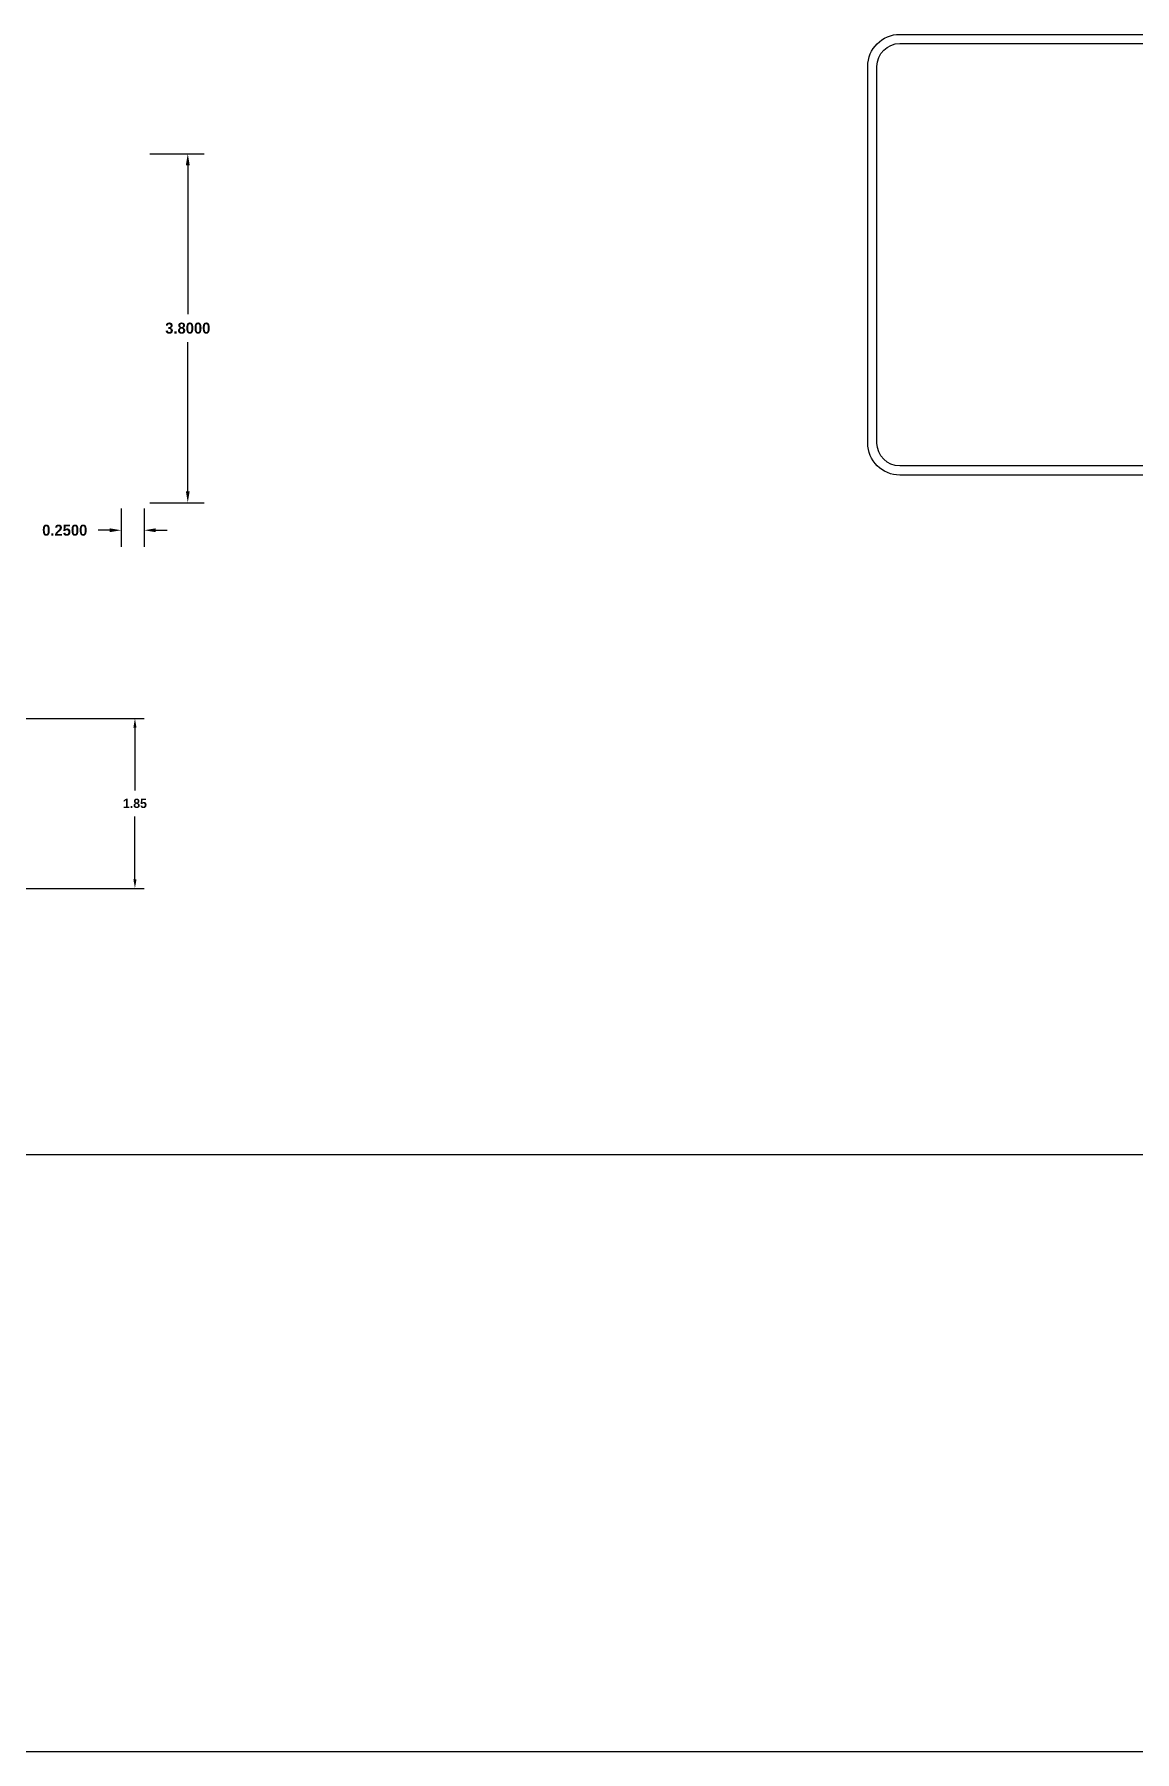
# Model space of a CAD drawing. Header units: inches. Extents: x -2 to 252, y -4 to 336.
# Drawn here: x 21.33 to 33.3, y 0 to 18.7 of the extents above; entities that cross this region are included whole.
import ezdxf

# ---------------------------------------------------------------- set-up
doc = ezdxf.new("R2010")
doc.units = ezdxf.units.IN
doc.header["$MEASUREMENT"] = 0
for name, color, linetype in [('G-ANNO-DIMS', 1, 'Continuous'), ('G-ANNO-TEXT', 7, 'Continuous'), ('M-ENCL', 171, 'Continuous')]:
    doc.layers.add(name, color=color, linetype=linetype)
doc.styles.add('RJR', font='cityb___.ttf', dxfattribs={"height": 0.1})
doc.styles.add('TEXT 0.12', font='cityb___.ttf', dxfattribs={"height": 0.12})
doc.dimstyles.new('DIMENSION', dxfattribs={"dimtxt": 0.12, "dimasz": 0.125, "dimexe": 0.18, "dimexo": 0.0625, "dimgap": 0.09, "dimtad": 0, "dimtih": 1, "dimtoh": 1, "dimdec": 4, "dimzin": 0, "dimdsep": 46, "dimtxsty": 'TEXT 0.12', "dimcen": 0.09, "dimadec": 0, "dimazin": 0, "dimtfac": 1, "dimtdec": 4, "dimtofl": 0, "dimtmove": 0, "dimatfit": 3, "dimfxl": 1, "dimtolj": 1, "dimtzin": 0, "dimarcsym": 0})
doc.dimstyles.new('flux-dims', dxfattribs={"dimtxt": 0.1, "dimasz": 0.1, "dimexe": 0.1, "dimexo": 0.05, "dimgap": 0.09, "dimtad": 0, "dimtih": 1, "dimtoh": 1, "dimdsep": 46, "dimtxsty": 'RJR', "dimcen": 0.05, "dimadec": 0, "dimazin": 0, "dimtfac": 1, "dimtofl": 0, "dimtmove": 0, "dimatfit": 3, "dimfxl": 1, "dimtolj": 1, "dimtzin": 0, "dimarcsym": 0})

# ---------------------------------------------------------------- blocks, each defined once
blk = doc.blocks.new('*D74')
at = {"layer": 'Defpoints', "color": 0, "transparency": 16777216}
for p in [(22.525, 17.4), (22.525, 13.6), (23, 13.6)]:
    blk.add_point(p, dxfattribs=at)
at = {"layer": 'G-ANNO-DIMS', "color": 0, "lineweight": -2, "transparency": 16777216}
for p, q in [((22.588, 17.4), (23.18, 17.4)), ((23, 17.275), (23, 15.652)), ((23, 13.725), (23, 15.348)), ((22.588, 13.6), (23.18, 13.6))]:
    blk.add_line(p, q, dxfattribs=at)
at = {"layer": 'G-ANNO-DIMS', "color": 0, "transparency": 16777216}
for points in [[(22.979, 17.275), (23.021, 17.275), (23, 17.4)], [(22.979, 13.725), (23.021, 13.725), (23, 13.6)]]:
    blk.add_solid(points, dxfattribs=at)
at = {"layer": 'G-ANNO-DIMS', "color": 0, "transparency": 16777216, "insert": (23, 15.5), "char_height": 0.12, "attachment_point": 5, "style": 'TEXT 0.12'}
blk.add_mtext('\\A1;3.8000', dxfattribs=at)
blk = doc.blocks.new('*D75')
at = {"layer": 'Defpoints', "color": 0, "transparency": 16777216}
for p in [(22.275, 13.6), (22.525, 13.6), (22.275, 13.3)]:
    blk.add_point(p, dxfattribs=at)
at = {"layer": 'G-ANNO-DIMS', "color": 0, "lineweight": -2, "transparency": 16777216}
for p, q in [((22.275, 13.537), (22.275, 13.12)), ((22.525, 13.537), (22.525, 13.12)), ((22.15, 13.3), (22.025, 13.3)), ((22.65, 13.3), (22.775, 13.3))]:
    blk.add_line(p, q, dxfattribs=at)
at = {"layer": 'G-ANNO-DIMS', "color": 0, "transparency": 16777216}
for points in [[(22.15, 13.321), (22.15, 13.279), (22.275, 13.3)], [(22.65, 13.321), (22.65, 13.279), (22.525, 13.3)]]:
    blk.add_solid(points, dxfattribs=at)
at = {"layer": 'G-ANNO-DIMS', "color": 0, "transparency": 16777216, "insert": (21.661, 13.3), "char_height": 0.12, "attachment_point": 5, "style": 'TEXT 0.12'}
blk.add_mtext('\\A1;0.2500', dxfattribs=at)
blk = doc.blocks.new('*D85')
at = {"layer": 'Defpoints', "color": 0, "transparency": 16777216}
for p in [(14.3, 11.25), (15.2, 9.4), (22.425, 9.4)]:
    blk.add_point(p, dxfattribs=at)
at = {"layer": 'G-ANNO-TEXT', "color": 0, "lineweight": -2, "transparency": 16777216}
for p, q in [((14.35, 11.25), (22.525, 11.25)), ((22.425, 11.15), (22.425, 10.466)), ((22.425, 9.5), (22.425, 10.184)), ((15.25, 9.4), (22.525, 9.4))]:
    blk.add_line(p, q, dxfattribs=at)
at = {"layer": 'G-ANNO-TEXT', "color": 0, "transparency": 16777216}
for points in [[(22.408, 11.15), (22.442, 11.15), (22.425, 11.25)], [(22.408, 9.5), (22.442, 9.5), (22.425, 9.4)]]:
    blk.add_solid(points, dxfattribs=at)
at = {"layer": 'G-ANNO-TEXT', "color": 0, "transparency": 16777216, "insert": (22.425, 10.325), "char_height": 0.1, "attachment_point": 5, "style": 'RJR'}
blk.add_mtext('\\A1;1.85', dxfattribs=at)

msp = doc.modelspace()

# ---------------------------------------------------------------- linework, layer by layer
at = {"layer": 'G-ANNO-TEXT'}
msp.add_line((0, 0), (100, 0), dxfattribs=at)
at = {"layer": 'M-ENCL'}
msp.add_line((48, 6.5), (2.125, 6.5), dxfattribs=at)
for points in [[(30.75, 18.7), (38.05, 18.7, -0.41421356), (38.4, 18.35), (38.4, 14.25, -0.41421356), (38.05, 13.9), (30.75, 13.9, -0.41421356), (30.4, 14.25), (30.4, 18.35, -0.41421356)], [(30.75, 18.6), (38.05, 18.6, -0.41421356), (38.3, 18.35), (38.3, 14.25, -0.41421356), (38.05, 14), (30.75, 14, -0.41421356), (30.5, 14.25), (30.5, 18.35, -0.41421356)]]:
    msp.add_lwpolyline(points, format="xyb", close=True, dxfattribs=at)

# ---------------------------------------------------------------- dimensions: what is measured, and where the dimension line sits
at = {"layer": 'G-ANNO-DIMS'}
dim = msp.add_linear_dim(base=(23, 13.6), p1=(22.525, 17.4), p2=(22.525, 13.6), angle=90, dimstyle='DIMENSION', override={"dimarcsym": 2}, dxfattribs=at)
dim.commit()
dim.dimension.update_dxf_attribs({"geometry": '*D74', "text_midpoint": (23, 15.5)})
dim = msp.add_linear_dim(base=(22.275, 13.3), p1=(22.525, 13.6), p2=(22.275, 13.6), dimstyle='DIMENSION', override={"dimarcsym": 2}, dxfattribs=at)
dim.commit()
dim.dimension.update_dxf_attribs({"geometry": '*D75', "text_midpoint": (21.66085, 13.3)})
at = {"layer": 'G-ANNO-TEXT'}
dim = msp.add_linear_dim(base=(22.425, 9.4), p1=(14.3, 11.25), p2=(15.2, 9.4), angle=90, dimstyle='flux-dims', dxfattribs=at)
dim.commit()
dim.dimension.update_dxf_attribs({"geometry": '*D85', "text_midpoint": (22.425, 10.325)})

doc.saveas('drawing.dxf')
